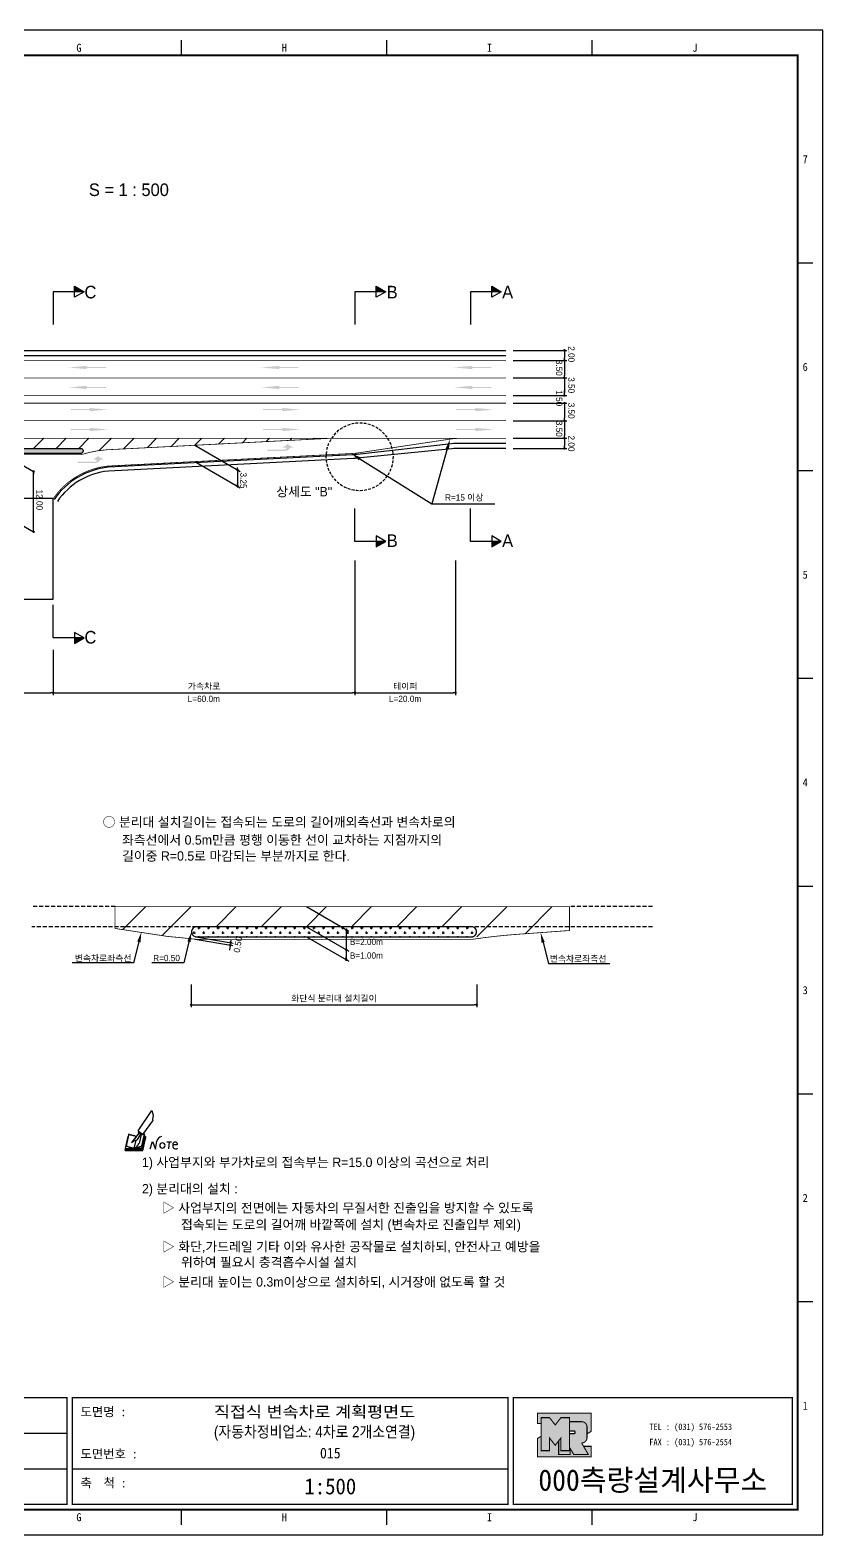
# Model space of a CAD drawing. Header units: millimetres. Extents: x 462 to 886, y -8 to 291.
# Drawn here: x 728 to 885.7, y -8.2 to 291.2 of the extents above; entities that cross this region are included whole.
import ezdxf
from ezdxf.enums import TextEntityAlignment as Align

# ---------------------------------------------------------------- set-up
doc = ezdxf.new("R2010")
doc.units = ezdxf.units.MM
doc.header["$LTSCALE"] = 0.25
doc.linetypes.add('HIDDEN', pattern=[9.525, 6.35, -3.175])
for name, color, linetype in [('CC-GSTR-0004', 4, 'Continuous'), ('CM-LANE-0030', 30, 'Continuous'), ('CZ-DIMT-0002', 7, 'Continuous'), ('CZ-LIN1-0007', 7, 'Continuous'), ('CZ-LIN2-0003', 3, 'Continuous'), ('CZ-LINE-0001', 7, 'Continuous'), ('CZ-TEXT-BOX0', 7, 'Continuous'), ('TITLE', 7, 'Continuous')]:
    doc.layers.add(name, color=color, linetype=linetype)
doc.styles.add('돋움', font='')
doc.styles.add('돋음체', font='')
doc.styles.get('돋움').set_extended_font_data('Dotum')
doc.styles.get('돋음체').set_extended_font_data('DotumChe')

# ---------------------------------------------------------------- blocks, each defined once
blk = doc.blocks.new('note')
for p, q in [((0.85, 3.5), (3.53, 7.57)), ((3.53, 7.57), (3.8, 6.64)), ((3.8, 6.64), (3.69, 5.72)), ((1, 3.1), (0.75, 2.77)), ((0.85, 3.5), (1.8, 2.79)), ((1, 3.4), (0.85, 3.21)), ((0.85, 3.21), (1.52, 2.71)), ((1.8, 2.79), (3.74, 5.46)), ((3.69, 5.72), (3.74, 5.46)), ((-1.24, 2.36), (-1.77, 0)), ((-1.77, 0), (1.77, 0)), ((-1.77, 0), (-1.77, -0.3)), ((-1.53, 0.52), (-1.55, 0.54)), ((-1.01, 2.9), (-1.53, 0.52)), ((-1.48, 0.48), (-1.53, 0.52)), ((-1.43, 0.44), (-1.48, 0.48)), ((-1.38, 0.41), (-1.43, 0.44)), ((-1.33, 0.4), (-1.38, 0.41)), ((-1.27, 0.37), (-1.33, 0.4)), ((-1.22, 0.35), (-1.27, 0.37)), ((-1.13, 2.36), (-1.24, 2.36)), ((-1.17, 0.33), (-1.22, 0.35)), ((-1.12, 0.32), (-1.17, 0.33)), ((-1.02, 0.25), (-1.12, 0.32)), ((-0.97, 0.22), (-1.02, 0.25)), ((-1, 2.9), (-1.01, 2.9)), ((-0.98, 2.85), (-1, 2.9)), ((-0.95, 2.8), (-0.98, 2.85)), ((-0.93, 0.21), (-0.97, 0.22)), ((-0.9, 2.75), (-0.95, 2.8)), ((-0.88, 0.19), (-0.93, 0.21)), ((-0.85, 2.72), (-0.9, 2.75)), ((-0.8, 0.18), (-0.88, 0.19)), ((-0.79, 2.69), (-0.85, 2.72)), ((-0.75, 0.17), (-0.8, 0.18)), ((-0.74, 2.68), (-0.79, 2.69)), ((-0.7, 0.16), (-0.75, 0.17)), ((-0.69, 2.65), (-0.74, 2.68)), ((-0.64, 0.15), (-0.7, 0.16)), ((-0.64, 2.65), (-0.69, 2.65)), ((-0.59, 2.63), (-0.64, 2.65)), ((-0.58, 0.14), (-0.64, 0.15)), ((-0.54, 2.62), (-0.59, 2.63)), ((-0.53, 0.13), (-0.58, 0.14)), ((-0.48, 2.61), (-0.54, 2.62)), ((-0.48, 0.12), (-0.53, 0.13)), ((-0.43, 2.61), (-0.48, 2.61)), ((-0.43, 0.11), (-0.48, 0.12)), ((0.75, 2.77), (-0.46, 1.16)), ((0.37, 2.24), (-0.46, 1.16)), ((-0.46, 1.16), (-0.08, 1.47)), ((-0.38, 2.59), (-0.43, 2.61)), ((-0.38, 0.08), (-0.43, 0.11)), ((-0.33, 2.59), (-0.38, 2.59)), ((-0.29, 0.06), (-0.38, 0.08)), ((-0.27, 2.58), (-0.33, 2.59)), ((-0.23, 0.05), (-0.29, 0.06)), ((-0.22, 2.57), (-0.27, 2.58)), ((-0.16, 0.04), (-0.23, 0.05)), ((-0.17, 2.56), (-0.22, 2.57)), ((-0.12, 2.55), (-0.17, 2.56)), ((-0.11, 0.03), (-0.16, 0.04)), ((-0.07, 2.53), (-0.12, 2.55)), ((-0.04, 0.02), (-0.11, 0.03)), ((-0.08, 1.47), (0.72, 1.75)), ((-0.01, 2.51), (-0.07, 2.53)), ((-0.05, -0.3), (-0.05, 0)), ((0, 0), (-0.04, 0.02)), ((0.04, 2.5), (-0.01, 2.51)), ((0.37, 1.63), (0, 0)), ((0, 0), (1.6, 0.53)), ((0, 0), (1.65, 0.18)), ((0, 0.01), (0.06, 0.04)), ((0, -0.3), (0, 0)), ((0.09, 2.48), (0.04, 2.5)), ((0.05, -0.3), (0.05, 0)), ((0.06, 0.04), (0.11, 0.07)), ((0.14, 2.48), (0.09, 2.48)), ((0.11, 0.07), (0.16, 0.09)), ((0.2, 2.47), (0.14, 2.48)), ((0.16, 0.09), (0.21, 0.12)), ((0.26, 2.43), (0.18, 2.46)), ((0.21, 0.12), (0.27, 0.14)), ((0.34, 2.4), (0.26, 2.43)), ((0.27, 0.14), (0.36, 0.19)), ((0.45, 2.37), (0.34, 2.4)), ((0.36, 0.19), (0.41, 0.22)), ((0.41, 0.22), (0.46, 0.27)), ((0.46, 0.27), (0.51, 0.3)), ((0.51, 0.3), (0.56, 0.34)), ((0.56, 0.34), (0.6, 0.4)), ((0.6, 0.4), (0.64, 0.45)), ((0.64, 0.45), (0.67, 0.51)), ((0.67, 0.51), (0.74, 0.58)), ((0.72, 1.75), (1.16, 2.53)), ((0.74, 0.58), (0.79, 0.63)), ((0.79, 0.63), (0.83, 0.68)), ((0.83, 0.68), (0.86, 0.73)), ((0.86, 0.73), (0.89, 0.79)), ((0.89, 0.84), (0.92, 0.89)), ((0.89, 0.79), (0.89, 0.84)), ((0.92, 0.89), (0.96, 0.95)), ((0.96, 0.95), (1.01, 0.97)), ((1.47, 2.74), (1.01, 0.97)), ((1.16, 2.53), (1.37, 2.82)), ((2.13, 2.84), (1.44, 2.63)), ((1.52, 2.71), (1.66, 2.9)), ((1.6, 0.53), (2.13, 2.84)), ((1.65, 0.18), (2.19, 2.48)), ((1.77, 0), (2.3, 2.36)), ((1.77, -0.3), (2.3, 2.07)), ((1.77, -0.38), (2.3, 1.99)), ((1.77, -0.44), (2.3, 1.93)), ((1.77, 0), (1.77, -0.3)), ((2.19, 2.48), (2.04, 2.47)), ((2.3, 2.36), (2.16, 2.36)), ((2.3, 2.36), (2.3, 2.07)), ((3.21, -0.08), (3.68, 1.4)), ((3.68, 1.4), (4.26, -0.14)), ((4.26, -0.14), (4.56, 1.44)), ((6.55, 1.34), (7.46, 1.34)), ((7.01, 1.34), (6.87, -0.11)), ((7.71, 0.77), (7.71, 0.55)), ((7.71, 0.77), (8.67, 0.77)), ((-1.77, -0.3), (1.77, -0.3)), ((-1.77, -0.43), (-1.77, -0.3)), ((-1.77, -0.37), (1.77, -0.37)), ((-1.77, -0.43), (1.77, -0.43))]:
    blk.add_line(p, q)
for centre, major_axis, start_param, end_param in [((0.4, 2.31), (0.0702, 0.0702), 3.283946, 6.425539), ((5.68, 1.23), (-0.806, 0.806), -0.591174, 0.597824), ((5.66, 0.58), (-0.378, 0.378), 3.926991, 10.210176), ((8.3, 0.49), (0.422, 0.422), 2.265602, 4.634911), ((8.19, 0.77), (-0.342, 0.342), 3.926991, 7.068583)]:
    blk.add_ellipse(centre, major_axis=major_axis, ratio=1, start_param=start_param, end_param=end_param)
blk = doc.blocks.new('_Dot')
at = {"color": 0, "linetype": 'ByBlock', "lineweight": -2}
blk.add_line((-0.5, 0), (-1, 0), dxfattribs=at)
at = {"color": 0, "linetype": 'ByBlock', "const_width": 0.5}
blk.add_lwpolyline([(-0.25, 0, 1), (0.25, 0, 1)], format="xyb", close=True, dxfattribs=at)

msp = doc.modelspace()

# ---------------------------------------------------------------- hatches: boundary and pattern name
at = {"layer": 'CM-LANE-0030'}
h = msp.add_hatch(dxfattribs=at)
h.set_pattern_fill('ANSI31', color=256, style=0)
h.set_pattern_definition([(45, (-517.9577, -5.9876), (-2.245064, 2.245064), [])])
h.paths.add_polyline_path([(565.51, 209.99), (583.08, 208.38, -0.062108), (587.38, 206.99), (588.5, 206.99, 0.001633), (588.39, 207.05, -0.783474), (588.62, 207.99), (738.09, 207.99, -0.830663), (738.27, 207.03, 0.001236), (738.19, 206.99), (739.7, 206.99, -0.050333), (743.3, 207.71), (787.71, 209.99)])
at = {"layer": 'CZ-LIN1-0007'}
for points in [[(739.31, 224.4), (739.31, 224.19), (743.14, 224.19), (743.14, 223.97), (739.31, 223.97), (739.31, 223.76), (735.66, 224.08)], [(777.59, 224.4), (777.59, 224.19), (781.41, 224.19), (781.41, 223.97), (777.59, 223.97), (777.59, 223.76), (773.94, 224.08)], [(815.95, 224.4), (815.95, 224.19), (819.77, 224.19), (819.77, 223.97), (815.95, 223.97), (815.95, 223.76), (812.3, 224.08)], [(739.31, 220.44), (739.31, 220.23), (743.14, 220.23), (743.14, 220.01), (739.31, 220.01), (739.31, 219.8), (735.66, 220.12)], [(777.59, 220.44), (777.59, 220.23), (781.41, 220.23), (781.41, 220.01), (777.59, 220.01), (777.59, 219.8), (773.94, 220.12)], [(815.95, 220.44), (815.95, 220.23), (819.77, 220.23), (819.77, 220.01), (815.95, 220.01), (815.95, 219.8), (812.3, 220.12)], [(739.92, 216.02), (739.92, 215.81), (736.09, 215.81), (736.09, 215.6), (739.92, 215.6), (739.92, 215.38), (743.57, 215.7)], [(778.19, 216.02), (778.19, 215.81), (774.37, 215.81), (774.37, 215.6), (778.19, 215.6), (778.19, 215.38), (781.84, 215.7)], [(816.56, 216.02), (816.56, 215.81), (812.73, 215.81), (812.73, 215.6), (816.56, 215.6), (816.56, 215.38), (820.21, 215.7)], [(739.92, 212.07), (739.92, 211.85), (736.09, 211.85), (736.09, 211.64), (739.92, 211.64), (739.92, 211.42), (743.57, 211.74)], [(778.19, 212.07), (778.19, 211.85), (774.37, 211.85), (774.37, 211.64), (778.19, 211.64), (778.19, 211.42), (781.84, 211.74)], [(816.56, 212.07), (816.56, 211.85), (812.73, 211.85), (812.73, 211.64), (816.56, 211.64), (816.56, 211.42), (820.21, 211.74)], [(778.75, 207.47, 0.267976), (779.77, 208.16), (780.4, 208.15), (779.23, 208.81), (778.29, 208.16), (778.98, 208.16, -0.504994), (778.67, 207.74), (775.21, 207.72), (775.21, 207.45)], [(741.03, 205.08, 0.267976), (742.06, 205.77), (742.69, 205.77), (741.52, 206.43), (740.58, 205.78), (741.27, 205.77, -0.504994), (740.96, 205.35), (737.5, 205.33), (737.5, 205.06)]]:
    msp.add_hatch(color=256, dxfattribs=at).paths.add_polyline_path(points)
at = {"layer": 'CZ-LIN2-0003'}
h = msp.add_hatch(dxfattribs=at)
h.set_pattern_fill('CROSS', color=256, scale=0.075, style=0)
h.set_pattern_definition([(0, (-517.9577, -5.98765), (0.47625, 0.47625), [0.238125, -0.714375]), (90, (-517.83863, -6.1067), (-0.47625, 0.47625), [0.238125, -0.714375])])
h.paths.add_polyline_path([(738.09, 207.99), (588.62, 207.99, 0.783474), (588.39, 207.05, -0.001633), (588.5, 206.99), (738.19, 206.99, -0.001236), (738.27, 207.03, 0.830663)])
h = msp.add_hatch(dxfattribs=at)
h.set_pattern_fill('CROSS', color=256, scale=0.15, style=0)
h.set_pattern_definition([(0, (-1582.7155, 566.9254), (0.9525, 0.9525), [0.47625, -1.42875]), (90, (-1582.4774, 566.6873), (-0.9525, 0.9525), [0.47625, -1.42875])])
h.paths.add_polyline_path([(761.13, 112.82, 0.868933), (760.85, 110.86, -0.000934), (760.99, 110.82), (815.99, 110.82, -0.000934), (816.12, 110.86, 0.868933), (815.84, 112.82)])
at = {"layer": 'CZ-LINE-0001'}
for points in [[(736.88, 240.26), (736.88, 239.16), (738.79, 239.16)], [(796.88, 240.26), (796.88, 239.16), (798.79, 239.16)], [(819.84, 240.26), (819.84, 239.16), (821.74, 239.16)], [(798.79, 189.49), (796.88, 189.49), (796.88, 188.4)], [(821.74, 189.49), (819.84, 189.49), (819.84, 188.4)], [(738.79, 170.29), (736.88, 170.29), (736.88, 169.19)]]:
    msp.add_hatch(color=256, dxfattribs=at).paths.add_polyline_path(points)
at = {"layer": 'TITLE', "ltscale": 150}
h = msp.add_hatch(color=8, dxfattribs=at)
edge = h.paths.add_edge_path()
edge.add_line((839.6, 16.06), (828.93, 16.06))
edge.add_line((828.93, 16.06), (828.93, 13.98))
edge.add_line((828.93, 13.98), (829.64, 13.98))
edge.add_line((829.64, 13.98), (829.64, 15.15))
edge.add_line((829.64, 15.15), (831.33, 15.15))
edge.add_line((831.33, 15.15), (832.46, 13.7))
edge.add_line((832.46, 13.7), (833.59, 15.15))
edge.add_line((833.59, 15.15), (835.28, 15.15))
edge.add_line((835.28, 15.15), (835.28, 14.35))
edge.add_line((835.28, 14.35), (837.72, 14.35))
edge.add_arc((837.72, 13.29), 1.07, 0, 90, ccw=False)
edge.add_line((838.78, 13.29), (838.78, 11.92))
edge.add_line((838.78, 11.92), (839.6, 12.43))
edge.add_line((839.6, 12.43), (839.6, 16.06))
h.paths.add_polyline_path([(833.14, 10.53), (832.46, 9.65), (831.33, 11.11), (831.33, 8.59), (829.64, 8.59), (829.64, 11.44), (828.93, 11), (828.93, 7.37), (839.6, 7.37), (839.6, 9.45), (838.1, 9.45), (839.05, 7.8), (836.15, 7.8), (835.45, 9.01), (835.45, 7.8), (833.14, 7.8)])
msp.add_hatch(color=5, dxfattribs=at).paths.add_polyline_path([(835.28, 15.15), (833.59, 15.15), (832.46, 13.7), (831.33, 15.15), (829.64, 15.15), (829.64, 8.59), (831.33, 8.59), (831.33, 11.11), (832.46, 9.65), (833.59, 11.11), (833.59, 8.59), (835.28, 8.59)])
h = msp.add_hatch(color=161, dxfattribs=at)
edge = h.paths.add_edge_path()
edge.add_arc((837.72, 13.29), 1.07, 360, 450)
edge.add_line((837.72, 14.35), (835.28, 14.35))
edge.add_line((835.28, 14.35), (835.28, 12.5))
edge.add_line((835.28, 12.5), (836.27, 12.5))
edge.add_arc((836.27, 12.39), 0.113, 0, 90, ccw=False)
edge.add_line((836.39, 12.39), (836.39, 12.08))
edge.add_arc((836.27, 12.08), 0.113, 270, 360, ccw=False)
edge.add_line((836.27, 11.97), (835.28, 11.97))
edge.add_line((835.28, 11.97), (835.28, 8.59))
edge.add_line((835.28, 8.59), (833.59, 8.59))
edge.add_line((833.59, 8.59), (833.59, 11.11))
edge.add_line((833.59, 11.11), (833.14, 10.53))
edge.add_line((833.14, 10.53), (833.14, 7.8))
edge.add_line((833.14, 7.8), (835.45, 7.8))
edge.add_line((835.45, 7.8), (835.45, 9.01))
edge.add_line((835.45, 9.01), (836.15, 7.8))
edge.add_line((836.15, 7.8), (839.05, 7.8))
edge.add_line((839.05, 7.8), (837.72, 10.11))
edge.add_arc((837.72, 11.18), 1.07, 270, 360)
edge.add_line((838.78, 11.18), (838.78, 13.29))

# ---------------------------------------------------------------- linework, layer by layer
at = {"color": 0, "linetype": 'ByBlock', "lineweight": -2}
for p, q in [((834.29, 227.24), (834.29, 226.99)), ((834.29, 225.74), (834.29, 225.99)), ((834.29, 225.24), (834.29, 224.99)), ((834.29, 222.24), (834.29, 222.49)), ((834.29, 221.74), (834.29, 221.49)), ((834.29, 218.74), (834.29, 218.99)), ((834.29, 218.74), (834.29, 218.99)), ((834.29, 216.74), (834.29, 216.49)), ((834.29, 216.74), (834.29, 216.49)), ((834.29, 213.74), (834.29, 213.99)), ((834.29, 213.24), (834.29, 212.99)), ((834.29, 210.24), (834.29, 210.49)), ((834.29, 209.74), (834.29, 209.49)), ((834.29, 208.24), (834.29, 208.49)), ((769.3, 203.95), (769.3, 204.2)), ((728.74, 203.13), (728.74, 202.88)), ((769.3, 203.45), (769.3, 203.2)), ((769.3, 200.7), (769.3, 200.95)), ((728.74, 191.64), (728.74, 191.89)), ((790.92, 111.99), (790.92, 111.74)), ((767.82, 108.92), (767.78, 108.68)), ((767.99, 109.91), (768.03, 110.15)), ((790.92, 107.99), (790.92, 107.74)), ((790.92, 106.49), (790.92, 106.74))]:
    msp.add_line(p, q, dxfattribs=at)
at = {"color": 0, "linetype": 'ByBlock', "const_width": 0.25}
for points in [[(834.29, 227.37, 1), (834.29, 227.62, 1)], [(834.29, 225.62, 1), (834.29, 225.37, 1)], [(834.29, 225.37, 1), (834.29, 225.62, 1)], [(834.29, 222.12, 1), (834.29, 221.87, 1)], [(834.29, 221.87, 1), (834.29, 222.12, 1)], [(834.29, 218.62, 1), (834.29, 218.37, 1)], [(834.29, 218.62, 1), (834.29, 218.37, 1)], [(834.29, 216.87, 1), (834.29, 217.12, 1)], [(834.29, 216.87, 1), (834.29, 217.12, 1)], [(834.29, 213.62, 1), (834.29, 213.37, 1)], [(834.29, 213.37, 1), (834.29, 213.62, 1)], [(834.29, 209.87, 1), (834.29, 210.12, 1)], [(834.29, 210.12, 1), (834.29, 209.87, 1)], [(834.29, 208.12, 1), (834.29, 207.87, 1)], [(728.74, 203.26, 1), (728.74, 203.51, 1)], [(769.3, 203.58, 1), (769.3, 203.83, 1)], [(769.3, 203.83, 1), (769.3, 203.58, 1)], [(769.3, 200.58, 1), (769.3, 200.33, 1)], [(728.74, 191.52, 1), (728.74, 191.27, 1)], [(790.92, 112.11, 1), (790.92, 112.36, 1)], [(767.84, 109.04, 1), (767.88, 109.29, 1)], [(767.96, 109.78, 1), (767.92, 109.54, 1)], [(790.92, 108.11, 1), (790.92, 108.36, 1)], [(790.92, 106.36, 1), (790.92, 106.11, 1)]]:
    msp.add_lwpolyline(points, format="xyb", close=True, dxfattribs=at)
at = {"layer": 'CC-GSTR-0004'}
for points in [[(542.64, 227.49), (822.64, 227.49)], [(542.64, 226.49), (822.64, 226.49)]]:
    msp.add_lwpolyline(points, dxfattribs=at)
for points in [[(822.64, 208.99), (813.48, 208.99, 0.028028), (811.81, 208.9), (793.11, 206.8), (793.11, 206.8, -0.015157), (792.2, 206.72), (792.2, 206.72), (743.56, 204.22, 0.221504), (732.85, 197.85)], [(822.64, 207.99), (813.39, 207.99, 0.02497), (811.9, 207.92), (793.06, 206.03, -0.0121), (792.33, 205.98), (743.62, 203.47, 0.221166), (733.47, 197.43)]]:
    msp.add_lwpolyline(points, format="xyb", dxfattribs=at)
at = {"layer": 'CM-LANE-0030'}
for p, q in [((746.5, 112.26), (751.06, 116.82)), ((754.36, 111.14), (760.04, 116.82)), ((765.02, 112.82), (769.02, 116.82)), ((774, 112.82), (778, 116.82)), ((782.98, 112.82), (786.98, 116.82)), ((791.96, 112.82), (795.96, 116.82)), ((800.94, 112.82), (804.94, 116.82)), ((809.92, 112.82), (813.92, 116.82)), ((816.9, 110.82), (822.9, 116.82)), ((826.48, 111.42), (831.88, 116.82))]:
    msp.add_line(p, q, dxfattribs=at)
at = {"layer": 'CM-LANE-0030', "const_width": 0.15}
for points in [[(542.64, 218.49), (822.64, 218.49)], [(542.64, 216.99), (822.64, 216.99)]]:
    msp.add_lwpolyline(points, dxfattribs=at)
for points in [[(583.08, 208.38), (565.51, 209.99), (787.71, 209.99), (743.3, 207.71, 0.059897), (738.19, 206.74), (588.5, 206.74, 0.073871)], [(835.29, 116.82), (835.29, 112.07), (823.83, 111.23, 0.016429), (815.99, 110.32), (760.99, 110.32, 0.006448), (755.39, 110.89), (744.94, 112.48), (744.94, 116.82)]]:
    msp.add_lwpolyline(points, format="xyb", close=True, dxfattribs=at)
at = {"layer": 'CZ-LIN1-0007', "const_width": 0.15}
msp.add_lwpolyline([(542.64, 225.49), (822.64, 225.49)], dxfattribs=at)
at = {"layer": 'CZ-LIN1-0007', "linetype": 'HIDDEN', "const_width": 0.15}
for points in [[(542.64, 221.99), (822.64, 221.99)], [(542.64, 213.49), (822.64, 213.49)], [(787.71, 209.99), (813.76, 209.99)]]:
    msp.add_lwpolyline(points, dxfattribs=at)
at = {"layer": 'CZ-LIN1-0007', "const_width": 0.15}
msp.add_lwpolyline([(822.64, 209.99), (813.76, 209.99, 0.03724), (811.54, 209.83), (793.37, 207.1), (793.37, 207.1, -0.024362), (791.91, 206.96), (791.91, 206.96), (743.54, 204.47), (743.54, 204.47, 0.22161), (732.64, 197.99)], format="xyb", dxfattribs=at)
at = {"layer": 'CZ-LIN2-0003'}
for points in [[(588.39, 207.05, -0.783474), (588.62, 207.99), (738.09, 207.99, -0.830663), (738.27, 207.03, 0.001236), (738.19, 206.99), (588.5, 206.99, 0.001633)], [(815.99, 110.82, -0.000934), (816.12, 110.86, 0.868933), (815.84, 112.82), (761.13, 112.82, 0.868933), (760.85, 110.86, -0.000934), (760.99, 110.82)]]:
    msp.add_lwpolyline(points, format="xyb", close=True, dxfattribs=at)
msp.add_lwpolyline([(732.64, 197.99), (702.64, 197.99), (702.64, 177.99), (732.64, 177.99)], close=True, dxfattribs=at)
at = {"layer": 'CZ-LINE-0001'}
for p, q in [((736.88, 238.07), (736.88, 240.26)), ((736.88, 240.26), (738.79, 239.16)), ((796.88, 238.07), (796.88, 240.26)), ((796.88, 240.26), (798.79, 239.16)), ((819.84, 238.07), (819.84, 240.26)), ((819.84, 240.26), (821.74, 239.16)), ((738.79, 239.16), (732.64, 239.16)), ((732.64, 239.16), (732.64, 232.62)), ((738.79, 239.16), (736.88, 238.07)), ((798.79, 239.16), (792.64, 239.16)), ((792.64, 239.16), (792.64, 232.62)), ((798.79, 239.16), (796.88, 238.07)), ((821.74, 239.16), (815.6, 239.16)), ((815.6, 239.16), (815.6, 232.62)), ((821.74, 239.16), (819.84, 238.07)), ((824.07, 227.49), (834.79, 227.49)), ((824.07, 225.49), (834.79, 225.49)), ((824.07, 225.49), (834.79, 225.49)), ((834.29, 226.99), (834.29, 225.99)), ((834.29, 224.99), (834.29, 222.49)), ((824.07, 221.99), (834.79, 221.99)), ((824.07, 221.99), (834.79, 221.99)), ((834.29, 221.49), (834.29, 218.99)), ((834.29, 218.99), (834.29, 219.49)), ((824.07, 218.49), (834.79, 218.49)), ((824.07, 218.49), (834.79, 218.49)), ((824.07, 216.99), (834.79, 216.99)), ((824.07, 216.99), (834.79, 216.99)), ((834.29, 216.49), (834.29, 213.99)), ((834.29, 216.49), (834.29, 215.99)), ((824.07, 213.49), (834.79, 213.49)), ((824.07, 213.49), (834.79, 213.49)), ((834.29, 212.99), (834.29, 210.49)), ((717.28, 209.99), (728.74, 203.38)), ((824.07, 209.99), (834.79, 209.99)), ((824.07, 209.99), (834.79, 209.99)), ((760.8, 208.61), (769.8, 203.42)), ((824.07, 207.99), (834.79, 207.99)), ((834.29, 209.49), (834.29, 208.49)), ((760.8, 205.36), (769.8, 200.17)), ((728.74, 191.39), (728.74, 203.38)), ((769.3, 203.2), (769.3, 200.2)), ((717.28, 198.01), (728.74, 191.39)), ((792.64, 189.49), (792.64, 196.04)), ((807.94, 196.96), (820.44, 196.96)), ((815.6, 189.49), (815.6, 196.04)), ((798.79, 189.49), (792.64, 189.49)), ((798.79, 189.49), (796.88, 190.59)), ((796.88, 190.59), (796.88, 188.4)), ((796.88, 188.4), (798.79, 189.49)), ((821.74, 189.49), (815.6, 189.49)), ((821.74, 189.49), (819.84, 190.59)), ((819.84, 190.59), (819.84, 188.4)), ((819.84, 188.4), (821.74, 189.49)), ((792.64, 185.66), (792.64, 158.88)), ((792.64, 185.66), (792.64, 158.88)), ((812.64, 185.66), (812.64, 158.88)), ((732.64, 170.29), (732.64, 176.83)), ((738.79, 170.29), (736.88, 171.39)), ((736.88, 171.39), (736.88, 169.19)), ((738.79, 170.29), (732.64, 170.29)), ((732.64, 167.94), (732.64, 158.88)), ((732.64, 167.94), (732.64, 158.88)), ((736.88, 169.19), (738.79, 170.29)), ((703.14, 159.38), (732.14, 159.38)), ((733.14, 159.38), (792.14, 159.38)), ((793.14, 159.38), (812.14, 159.38)), ((782.98, 116.82), (791.42, 111.95)), ((760.99, 110.82), (768.44, 109.58)), ((782.98, 112.82), (791.42, 107.95)), ((782.98, 110.82), (791.42, 105.95)), ((790.92, 112.24), (790.92, 106.24)), ((760.9, 110.33), (768.36, 109.09)), ((767.78, 108.68), (767.7, 108.18)), ((760.08, 101.34), (760.08, 96.8)), ((816.84, 101.34), (816.84, 96.8)), ((760.58, 97.3), (816.34, 97.3))]:
    msp.add_line(p, q, dxfattribs=at)
at = {"layer": 'CZ-LINE-0001', "linetype": 'HIDDEN', "ltscale": 0.35}
msp.add_line((800.22, 207.11), (800.22, 207.11), dxfattribs=at)
at = {"layer": 'CZ-LINE-0001', "linetype": 'HIDDEN', "ltscale": 0.5}
for p, q in [((744.94, 116.82), (728.41, 116.82)), ((851.82, 116.82), (835.29, 116.82)), ((761.13, 112.82), (728.41, 112.82)), ((851.82, 112.82), (815.84, 112.82))]:
    msp.add_line(p, q, dxfattribs=at)
at = {"layer": 'CZ-LINE-0001'}
for points in [[(811, 207.9), (807.94, 196.96)], [(793.61, 205.9), (807.94, 196.96)], [(749.68, 109.8), (748.63, 105.62), (736.4, 105.62)], [(759.64, 109.84), (758.59, 105.66), (752.25, 105.66)]]:
    msp.add_lwpolyline(points, dxfattribs=at)
at = {"layer": 'CZ-LINE-0001', "extrusion": (0, 0, -1)}
msp.add_lwpolyline([(-830.05, 109.71), (-831.1, 105.53), (-843.33, 105.53)], dxfattribs=at)
at = {"layer": 'CZ-LINE-0001', "linetype": 'HIDDEN', "ltscale": 0.35}
msp.add_arc((793.57, 206.32), 6.7, 6.7667, 6.749, dxfattribs=at)
at = {"layer": 'CZ-LINE-0001'}
for points in [[(810.68, 207.99), (811.54, 209.83), (811.32, 207.81)], [(793.43, 205.62), (791.91, 206.96), (793.79, 206.18)], [(749.35, 109.88), (750.17, 111.74), (750, 109.72)], [(759.32, 109.92), (760.13, 111.78), (759.96, 109.76)]]:
    msp.add_solid(points, dxfattribs=at)
at = {"layer": 'CZ-LINE-0001', "extrusion": (0, 0, -1)}
msp.add_solid([(-830.37, 109.79), (-829.56, 111.65), (-829.73, 109.63)], dxfattribs=at)
at = {"layer": 'TITLE', "color": 7, "linetype": 'Continuous'}
for p, q in [((758.17, 286.16), (758.17, 289.19)), ((799, 286.16), (799, 289.19)), ((839.82, 286.16), (839.82, 289.19)), ((883.67, 244.84), (880.65, 244.84)), ((883.67, 203.51), (880.65, 203.51)), ((883.67, 162.18), (880.65, 162.18)), ((883.67, 120.85), (880.65, 120.85)), ((883.67, 79.52), (880.65, 79.52)), ((883.67, 38.19), (880.65, 38.19)), ((758.17, -6.16), (758.17, -3.14)), ((799, -6.16), (799, -3.14)), ((839.82, -6.16), (839.82, -3.14))]:
    msp.add_line(p, q, dxfattribs=at)
at = {"layer": 'TITLE', "ltscale": 150}
for p, q in [((648.8, 12.07), (735.41, 12.07)), ((648.8, 5), (735.41, 5)), ((736.47, 5), (823.08, 5))]:
    msp.add_line(p, q, dxfattribs=at)
at = {"layer": 'TITLE'}
msp.add_line((880.76, -3.14), (471.9, -3.14), dxfattribs=at)
msp.add_lwpolyline([(462.32, -8.17), (885.68, -8.17), (885.68, 291.2), (462.32, 291.2)], close=True, dxfattribs=at)
at = {"layer": 'TITLE', "linetype": 'Continuous', "const_width": 0.403}
msp.add_lwpolyline([(472.4, -3.14), (472.4, 286.16), (880.65, 286.16), (880.65, -3.14)], close=True, dxfattribs=at)
at = {"layer": 'TITLE', "ltscale": 150}
for points, const_width in [([(735.41, -2.08), (648.8, -2.08), (648.8, 19.14), (735.41, 19.14)], 0.265), ([(736.47, 19.14), (823.08, 19.14), (823.08, -2.08), (736.47, -2.08)], 0.265), ([(879.58, 19.14), (879.58, -2.08), (824.14, -2.08), (824.14, 19.14), (879.58, 19.14)], 0.265), ([(835.28, 15.15), (833.59, 15.15), (832.46, 13.7), (831.33, 15.15), (829.64, 15.15), (829.64, 8.59), (831.33, 8.59), (831.33, 11.11), (832.46, 9.65), (833.59, 11.11), (833.59, 8.59), (835.28, 8.59)], 0.212), ([(833.14, 10.53), (832.46, 9.65), (831.33, 11.11), (831.33, 8.59), (829.64, 8.59), (829.64, 11.44), (828.93, 11), (828.93, 7.37), (839.6, 7.37), (839.6, 9.45), (838.1, 9.45), (839.05, 7.8), (836.15, 7.8), (835.45, 9.01), (835.45, 7.8), (833.14, 7.8)], 0.212)]:
    msp.add_lwpolyline(points, close=True, dxfattribs=dict(at, const_width=const_width))
at = {"layer": 'TITLE', "ltscale": 150, "const_width": 0.212}
for points in [[(839.6, 16.06), (828.93, 16.06), (828.93, 13.98), (829.64, 13.98), (829.64, 15.15), (831.33, 15.15), (832.46, 13.7), (833.59, 15.15), (835.28, 15.15), (835.28, 14.35), (837.72, 14.35, -0.414214), (838.78, 13.29), (838.78, 11.92), (839.6, 12.43)], [(838.78, 13.29, 0.414214), (837.72, 14.35), (835.28, 14.35), (835.28, 12.5), (836.27, 12.5, -0.414214), (836.39, 12.39), (836.39, 12.08, -0.414214), (836.27, 11.97), (835.28, 11.97), (835.28, 8.59), (833.59, 8.59), (833.59, 11.11), (833.14, 10.53), (833.14, 7.8), (835.45, 7.8), (835.45, 9.01), (836.15, 7.8), (839.05, 7.8), (837.72, 10.11, 0.414214), (838.78, 11.18)]]:
    msp.add_lwpolyline(points, format="xyb", close=True, dxfattribs=at)

# ---------------------------------------------------------------- block references
at = {"layer": 'CZ-LINE-0001', "xscale": 0.5, "yscale": 0.5, "zscale": 0.5}
for p in [(732.64, 159.38), (792.64, 159.38), (812.64, 159.38), (816.84, 97.3)]:
    msp.add_blockref('_Dot', p, dxfattribs=at)
at = {"layer": 'CZ-LINE-0001', "xscale": 0.5, "yscale": 0.5, "zscale": 0.5, "rotation": 180}
for p in [(732.64, 159.38), (792.64, 159.38), (760.08, 97.3)]:
    msp.add_blockref('_Dot', p, dxfattribs=at)
at = {"layer": 'CZ-TEXT-BOX0'}
msp.add_blockref('note', (748.69, 68.72), dxfattribs=at)

# ---------------------------------------------------------------- texts
at = {"layer": 'CZ-DIMT-0002', "style": '돋움'}
for s, height, p in [('C', 2.5, (740.04, 239.08)), ('B', 2.5, (800.04, 239.08)), ('A', 2.5, (823, 239.08)), ('상세도 "B"', 1.875, (782.55, 199.38)), ('R=15 이상', 1.25, (814.36, 198.22)), ('B', 2.5, (800.04, 189.63)), ('A', 2.5, (823, 189.63)), ('C', 2.5, (740.04, 170.42)), ('L=60.0m', 1.25, (762.59, 158.16)), ('L=20.0m', 1.25, (802.61, 158.16))]:
    msp.add_text(s, height=height, dxfattribs=at).set_placement(p, align=Align.MIDDLE_CENTER)
for s, p in [('2.00', (835.05, 228.31)), ('3.50', (832.62, 225.61)), ('3.50', (835.05, 222.15)), ('1.50', (832.62, 219.56)), ('3.50', (835.05, 217.08)), ('3.50', (832.62, 213.47)), ('2.00', (835.05, 210.55))]:
    msp.add_text(s, height=1.25, rotation=270, dxfattribs=at).set_placement(p)
for s, p in [('○ 분리대 설치길이는 접속되는 도로의 길어깨외측선과 변속차로의', (742.47, 133.65)), ('좌측선에서 0.5m만큼 평행 이동한 선이 교차하는 지점까지의', (746.32, 130.09)), ('길이중 R=0.5로 마감되는 부분까지로 한다.', (746.32, 126.9)), ('1) 사업부지와 부가차로의 접속부는 R=15.0 이상의 곡선으로 처리', (750.29, 65.96)), ('2) 분리대의 설치 :', (750.29, 60.7)), ('▷ 사업부지의 전면에는 자동차의 무질서한 진출입을 방지할 수 있도록', (754.27, 56.9)), ('접속되는 도로의 길어깨 바깥쪽에 설치 (변속차로 진출입부 제외)', (758.05, 53.57)), ('▷ 화단,가드레일 기타 이와 유사한 공작물로 설치하되, 안전사고 예방을', (754.27, 49.17)), ('위하여 필요시 충격흡수시설 설치', (758.05, 46.1)), ('▷ 분리대 높이는 0.3m이상으로 설치하되, 시거장애 없도록 할 것', (754.27, 42.16))]:
    msp.add_text(s, height=1.875, dxfattribs=at).set_placement(p, align=Align.MIDDLE_LEFT)
for s, p in [('B=2.00m', (791.62, 109.18)), ('변속차로좌측선', (736.93, 105.93)), ('R=0.50', (752.52, 105.97)), ('B=1.00m', (791.62, 106.47)), ('변속차로좌측선', (831.38, 105.84))]:
    msp.add_text(s, height=1.25, dxfattribs=at).set_placement(p)
at = {"layer": 'CZ-DIMT-0002', "char_height": 1.25, "attachment_point": 5, "style": '돋움'}
for s, insert, rotation in [('3.25', (770.45, 201.6), 270), ('12.00', (729.92, 197.74), 270), ('\\A1;0.50', (769.37, 109.26), 80.5236)]:
    msp.add_mtext(s, dxfattribs=dict(at, insert=insert, rotation=rotation))
at = {"layer": 'CZ-LINE-0001', "char_height": 1.25, "attachment_point": 5, "style": '돋움'}
for s, insert in [('\\A1;가속차로', (762.64, 160.58)), ('\\A1;테이퍼', (802.64, 160.58)), ('\\A1;화단식 분리대 설치길이', (788.46, 98.5))]:
    msp.add_mtext(s, dxfattribs=dict(at, insert=insert))
at = {"layer": 'TITLE', "color": 3, "linetype": 'Continuous', "style": '돋음체'}
for s, p in [('G', (737.76, 287.68)), ('H', (778.58, 287.68)), ('I', (819.41, 287.68)), ('J', (860.23, 287.68)), ('7', (882.16, 265.51)), ('6', (882.16, 224.18)), ('5', (882.16, 182.85)), ('4', (882.16, 141.52)), ('3', (882.16, 100.19)), ('2', (882.16, 58.86)), ('1', (882.16, 17.53)), ('G', (737.76, -4.65)), ('H', (778.58, -4.65)), ('I', (819.41, -4.65)), ('J', (860.23, -4.65))]:
    msp.add_text(s, height=1.59, dxfattribs=at).set_placement(p, align=Align.MIDDLE)
at = {"layer": 'TITLE', "style": '돋움'}
msp.add_text('S = 1 : 500', height=2.5, dxfattribs=at).set_placement((739.73, 259.44), align=Align.MIDDLE_LEFT)
at = {"layer": 'TITLE', "style": '돋음체'}
for s, p in [('도면명 :', (738.06, 15.43)), ('도면번호 :', (738.06, 7.04)), ('축  척 :', (738.06, 1.28))]:
    msp.add_text(s, height=1.804, dxfattribs=at).set_placement(p)
at = {"layer": 'TITLE', "style": '돋움'}
for s, width, p, p2 in [('직접식 변속차로 계획평면도', 1.010039, (764.6, 15.18), (804.6, 15.18)), ('(자동차정비업소: 4차로 2개소연결)', 0.803522, (764.6, 11.23), (804.6, 11.23))]:
    msp.add_text(s, height=2.25, dxfattribs=dict(at, width=width)).set_placement(p, p2, align=Align.FIT)
at = {"layer": 'TITLE', "color": 180, "style": '돋음체'}
for s, p in [('TEL : (031) 576-2553', (851.17, 12.7)), ('FAX : (031) 576-2554', (851.17, 9.67))]:
    msp.add_text(s, height=1.2733, dxfattribs=at).set_placement(p)
at = {"layer": 'TITLE', "linetype": 'Continuous', "style": '돋음체'}
for s, height, p in [('015', 2.122, (787.74, 8.1)), ('1:500', 3.183, (787.74, 1.46))]:
    msp.add_text(s, height=height, dxfattribs=at).set_placement(p, align=Align.MIDDLE)
at = {"layer": 'TITLE', "color": 180, "style": '돋음체'}
msp.add_text('000측량설계사무소', height=4.244, dxfattribs=at).set_placement((851.86, 0.61), align=Align.CENTER)

doc.saveas('drawing.dxf')
